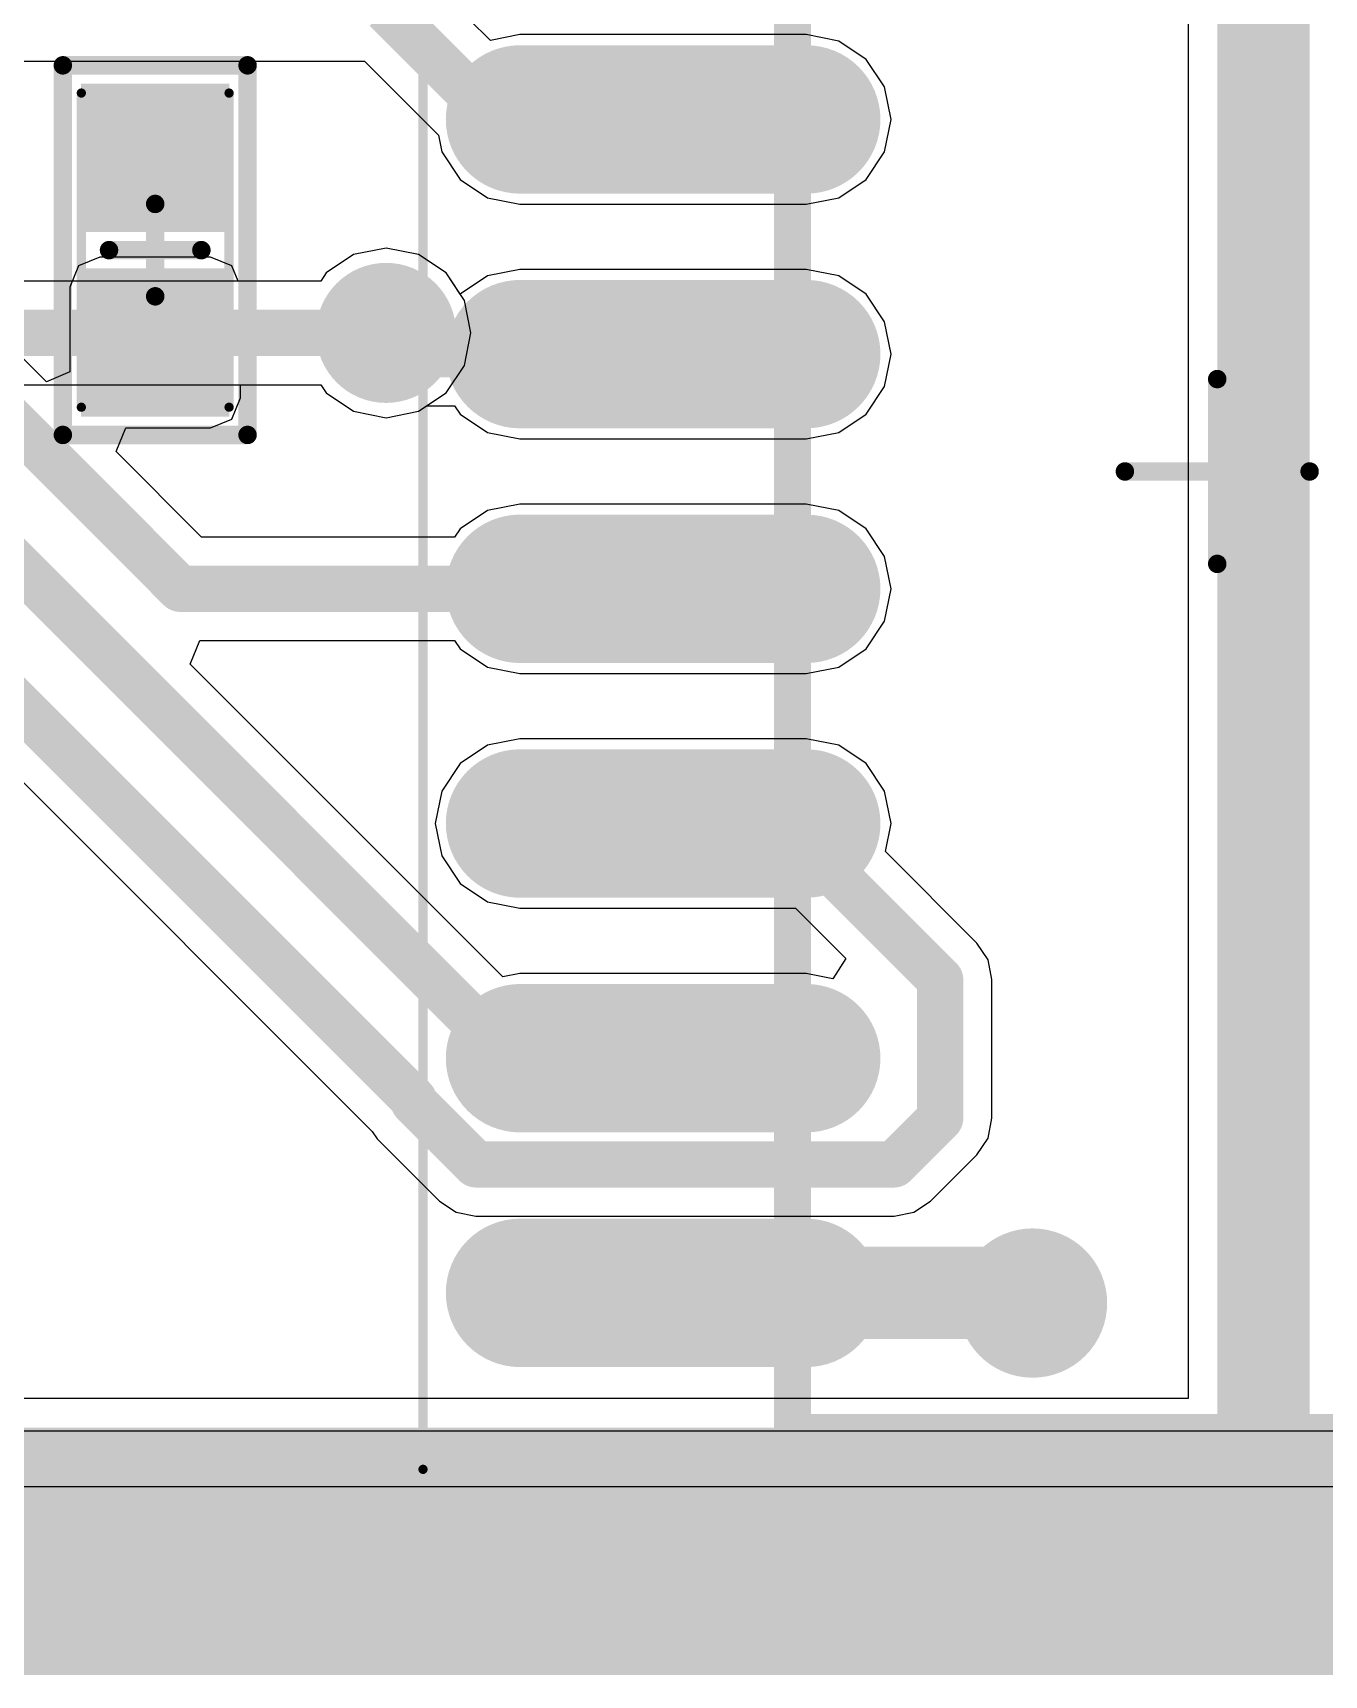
# Model space of a CAD drawing. Header units: millimetres. Extents: x 118 to 288, y 159 to 220.
# Drawn here: x 226.59 to 233.58, y 177.26 to 186.15 of the extents above; entities that cross this region are included whole.
import ezdxf

# ---------------------------------------------------------------- set-up
doc = ezdxf.new("R2010")
doc.units = ezdxf.units.MM
for name, color, linetype in [('BottomLayer', 5, 'Continuous'), ('InternalPlane1', 76, 'Continuous'), ('InternalPlane2', 16, 'Continuous'), ('KeepOutLayer', 6, 'Continuous'), ('Mechanical13', 56, 'Continuous'), ('Mechanical15', 56, 'Continuous'), ('MultiLayer', 9, 'Continuous'), ('TopLayer', 1, 'Continuous'), ('TopOverlay', 2, 'Continuous'), ('TopPaste', 8, 'Continuous'), ('TopSolder', 216, 'Continuous'), ('ViaHoleLayer', 16, 'Continuous')]:
    doc.layers.add(name, color=color, linetype=linetype)

# ---------------------------------------------------------------- blocks, each defined once
blk = doc.blocks.new('SOIC16_6')
at = {"layer": 'Mechanical15'}
for points, const_width in [([(-4.3, -5.4), (-4.3, 5.4)], 0.05), ([(0, -0.5), (0, 0.5)], 0.1), ([(-0.5, 0), (0.5, 0)], 0.1), ([(-4.3, -5.4), (4.3, -5.4)], 0.05)]:
    blk.add_lwpolyline(points, dxfattribs=dict(at, const_width=const_width))
for points, const_width in [([(-0.025, 0.5, 1), (0.025, 0.5, 1)], 0.05), ([(-0.525, 0, 1), (-0.475, 0, 1)], 0.05), ([(0.475, 0, 1), (0.525, 0, 1)], 0.05), ([(-0.025, -0.5, 1), (0.025, -0.5, 1)], 0.05), ([(-4.3125, -5.4, 1), (-4.2875, -5.4, 1)], 0.025), ([(-4.3125, -5.4, 1), (-4.2875, -5.4, 1)], 0.025)]:
    blk.add_lwpolyline(points, format="xyb", close=True, dxfattribs=dict(at, const_width=const_width))
at = {"layer": 'TopLayer', "const_width": 0.6}
for points in [[(-3.775, 1.905), (-2.225, 1.905)], [(-3.775, 0.635), (-2.225, 0.635)], [(-3.775, -0.635), (-2.225, -0.635)], [(-3.775, -1.905), (-2.225, -1.905)], [(-3.775, -3.175), (-2.225, -3.175)], [(-3.775, -4.445), (-2.225, -4.445)]]:
    blk.add_lwpolyline(points, dxfattribs=at)
at = {"layer": 'TopLayer', "const_width": 0.3}
for points in [[(-3.925, 1.905, 1), (-3.625, 1.905, 1)], [(-2.375, 1.905, 1), (-2.075, 1.905, 1)], [(-3.925, 0.635, 1), (-3.625, 0.635, 1)], [(-2.375, 0.635, 1), (-2.075, 0.635, 1)], [(-3.925, -0.635, 1), (-3.625, -0.635, 1)], [(-2.375, -0.635, 1), (-2.075, -0.635, 1)], [(-3.925, -1.905, 1), (-3.625, -1.905, 1)], [(-2.375, -1.905, 1), (-2.075, -1.905, 1)], [(-3.925, -3.175, 1), (-3.625, -3.175, 1)], [(-2.375, -3.175, 1), (-2.075, -3.175, 1)], [(-3.925, -4.445, 1), (-3.625, -4.445, 1)], [(-2.375, -4.445, 1), (-2.075, -4.445, 1)]]:
    blk.add_lwpolyline(points, format="xyb", close=True, dxfattribs=at)
at = {"layer": 'TopOverlay', "const_width": 0.2}
for points in [[(-2.3, -5.2), (-2.3, 5.2)], [(-2.3, -5.2), (2.3, -5.2)]]:
    blk.add_lwpolyline(points, dxfattribs=at)
at = {"layer": 'TopOverlay', "const_width": 0.1}
blk.add_lwpolyline([(-2.35, -5.2, 1), (-2.25, -5.2, 1)], format="xyb", close=True, dxfattribs=at)
blk.add_lwpolyline([(-2.35, -5.2, 1), (-2.25, -5.2, 1)], format="xyb", close=True, dxfattribs=at)
at = {"layer": 'TopPaste', "const_width": 0.6}
for points in [[(-3.775, 1.905), (-2.225, 1.905)], [(-3.775, 0.635), (-2.225, 0.635)], [(-3.775, -0.635), (-2.225, -0.635)], [(-3.775, -1.905), (-2.225, -1.905)], [(-3.775, -3.175), (-2.225, -3.175)], [(-3.775, -4.445), (-2.225, -4.445)]]:
    blk.add_lwpolyline(points, dxfattribs=at)
at = {"layer": 'TopPaste', "const_width": 0.3}
for points in [[(-3.925, 1.905, 1), (-3.625, 1.905, 1)], [(-2.375, 1.905, 1), (-2.075, 1.905, 1)], [(-3.925, 0.635, 1), (-3.625, 0.635, 1)], [(-2.375, 0.635, 1), (-2.075, 0.635, 1)], [(-3.925, -0.635, 1), (-3.625, -0.635, 1)], [(-2.375, -0.635, 1), (-2.075, -0.635, 1)], [(-3.925, -1.905, 1), (-3.625, -1.905, 1)], [(-2.375, -1.905, 1), (-2.075, -1.905, 1)], [(-3.925, -3.175, 1), (-3.625, -3.175, 1)], [(-2.375, -3.175, 1), (-2.075, -3.175, 1)], [(-3.925, -4.445, 1), (-3.625, -4.445, 1)], [(-2.375, -4.445, 1), (-2.075, -4.445, 1)]]:
    blk.add_lwpolyline(points, format="xyb", close=True, dxfattribs=at)
at = {"layer": 'TopSolder', "const_width": 0.8032}
for points in [[(-3.775, 1.905), (-2.225, 1.905)], [(-3.775, 0.635), (-2.225, 0.635)], [(-3.775, -0.635), (-2.225, -0.635)], [(-3.775, -1.905), (-2.225, -1.905)], [(-3.775, -3.175), (-2.225, -3.175)], [(-3.775, -4.445), (-2.225, -4.445)]]:
    blk.add_lwpolyline(points, dxfattribs=at)
at = {"layer": 'TopSolder', "const_width": 0.4016}
for points in [[(-3.9758, 1.905, 1), (-3.5742, 1.905, 1)], [(-2.4258, 1.905, 1), (-2.0242, 1.905, 1)], [(-3.9758, 0.635, 1), (-3.5742, 0.635, 1)], [(-2.4258, 0.635, 1), (-2.0242, 0.635, 1)], [(-3.9758, -0.635, 1), (-3.5742, -0.635, 1)], [(-2.4258, -0.635, 1), (-2.0242, -0.635, 1)], [(-3.9758, -1.905, 1), (-3.5742, -1.905, 1)], [(-2.4258, -1.905, 1), (-2.0242, -1.905, 1)], [(-3.9758, -3.175, 1), (-3.5742, -3.175, 1)], [(-2.4258, -3.175, 1), (-2.0242, -3.175, 1)], [(-3.9758, -4.445, 1), (-3.5742, -4.445, 1)], [(-2.4258, -4.445, 1), (-2.0242, -4.445, 1)]]:
    blk.add_lwpolyline(points, format="xyb", close=True, dxfattribs=at)
blk = doc.blocks.new('0402__127')
at = {"layer": 'Mechanical15'}
for points, const_width in [([(0.4, 0.85), (-0.4, 0.85)], 0.05), ([(-0.4, 0.85), (-0.4, -0.85)], 0.05), ([(0.4, 0.85), (0.4, -0.85)], 0.05), ([(0, 0.25), (0, -0.25)], 0.1), ([(0.25, 0), (-0.25, 0)], 0.1), ([(0.4, -0.85), (-0.4, -0.85)], 0.05)]:
    blk.add_lwpolyline(points, dxfattribs=dict(at, const_width=const_width))
for points, const_width in [([(-0.4125, 0.85, 1), (-0.3875, 0.85, 1)], 0.025), ([(-0.4125, 0.85, 1), (-0.3875, 0.85, 1)], 0.025), ([(0.3875, 0.85, 1), (0.4125, 0.85, 1)], 0.025), ([(0.3875, 0.85, 1), (0.4125, 0.85, 1)], 0.025), ([(-0.025, 0.25, 1), (0.025, 0.25, 1)], 0.05), ([(-0.275, 0, 1), (-0.225, 0, 1)], 0.05), ([(0.225, 0, 1), (0.275, 0, 1)], 0.05), ([(-0.025, -0.25, 1), (0.025, -0.25, 1)], 0.05), ([(-0.4125, -0.85, 1), (-0.3875, -0.85, 1)], 0.025), ([(-0.4125, -0.85, 1), (-0.3875, -0.85, 1)], 0.025), ([(0.3875, -0.85, 1), (0.4125, -0.85, 1)], 0.025), ([(0.3875, -0.85, 1), (0.4125, -0.85, 1)], 0.025)]:
    blk.add_lwpolyline(points, format="xyb", close=True, dxfattribs=dict(at, const_width=const_width))
at = {"layer": 'TopLayer'}
for points in [[(0.3, 0.8), (-0.3, 0.8), (0.3, 0.2), (-0.3, 0.2)], [(0.3, -0.2), (-0.3, -0.2), (0.3, -0.8), (-0.3, -0.8)]]:
    blk.add_solid(points, dxfattribs=at)
at = {"layer": 'TopOverlay', "const_width": 0.1}
for points in [[(-0.5, 1), (-0.5, -1)], [(0.5, 1), (-0.5, 1)], [(0.5, 1), (0.5, -1)], [(0.5, -1), (-0.5, -1)]]:
    blk.add_lwpolyline(points, dxfattribs=at)
at = {"layer": 'TopOverlay', "const_width": 0.05}
for points in [[(-0.525, 1, 1), (-0.475, 1, 1)], [(-0.525, 1, 1), (-0.475, 1, 1)], [(0.475, 1, 1), (0.525, 1, 1)], [(0.475, 1, 1), (0.525, 1, 1)], [(-0.525, -1, 1), (-0.475, -1, 1)], [(-0.525, -1, 1), (-0.475, -1, 1)], [(0.475, -1, 1), (0.525, -1, 1)], [(0.475, -1, 1), (0.525, -1, 1)]]:
    blk.add_lwpolyline(points, format="xyb", close=True, dxfattribs=at)
at = {"layer": 'TopPaste'}
for points in [[(0.3, 0.8), (-0.3, 0.8), (0.3, 0.2), (-0.3, 0.2)], [(0.3, -0.2), (-0.3, -0.2), (0.3, -0.8), (-0.3, -0.8)]]:
    blk.add_solid(points, dxfattribs=at)
at = {"layer": 'TopSolder'}
for points in [[(0.4016, 0.9016), (-0.4016, 0.9016), (0.4016, 0.0984), (-0.4016, 0.0984)], [(0.4016, -0.0984), (-0.4016, -0.0984), (0.4016, -0.9016), (-0.4016, -0.9016)]]:
    blk.add_solid(points, dxfattribs=at)

msp = doc.modelspace()

# ---------------------------------------------------------------- linework, layer by layer
at = {"layer": 'BottomLayer'}
for p, q in [((228.3244, 184.9489), (228.1756, 184.8494)), ((228.5, 184.9838), (228.3244, 184.9489)), ((228.6756, 184.9489), (228.5, 184.9838)), ((228.8244, 184.8494), (228.6756, 184.9489)), ((228.1461, 184.8054), (221.6065, 184.8054)), ((228.1756, 184.8494), (228.1461, 184.8054)), ((228.9239, 184.7006), (228.8244, 184.8494)), ((228.9588, 184.525), (228.9239, 184.7006)), ((228.9239, 184.3494), (228.9588, 184.525)), ((228.8244, 184.2006), (228.9239, 184.3494)), ((221.6161, 184.2446), (228.1461, 184.2446)), ((228.1461, 184.2446), (228.1756, 184.2006)), ((228.1756, 184.2006), (228.3244, 184.1011)), ((228.6756, 184.1011), (228.8244, 184.2006)), ((228.3244, 184.1011), (228.5, 184.0662)), ((228.5, 184.0662), (228.6756, 184.1011)), ((252.9121, 178.5809), (216.132, 178.5809))]:
    msp.add_line(p, q, dxfattribs=at)
for points, const_width in [([(228.35, 184.525, 1), (228.65, 184.525, 1)], 0.3), ([(228.4375, 184.525, 1), (228.5625, 184.525, 1)], 0.125), ([(231.825, 179.275, 1), (232.175, 179.275, 1)], 0.35)]:
    msp.add_lwpolyline(points, format="xyb", close=True, dxfattribs=dict(at, const_width=const_width))
for points, const_width in [([(221.5, 184.525), (228.5, 184.525)], 0.25), ([(196.1694, 178.275), (253.0388, 178.275)], 0.3)]:
    msp.add_lwpolyline(points, dxfattribs=dict(at, const_width=const_width))
at = {"layer": 'InternalPlane1'}
msp.add_line((237.9394, 178.2798), (168.2903, 178.2798), dxfattribs=at)
at = {"layer": 'InternalPlane1', "const_width": 0.379}
msp.add_lwpolyline([(228.3105, 184.525, 1), (228.6895, 184.525, 1)], format="xyb", close=True, dxfattribs=at)
at = {"layer": 'InternalPlane1', "const_width": 1.016}
msp.add_lwpolyline([(168.2903, 177.7694), (237.9394, 177.7694)], dxfattribs=at)
at = {"layer": 'InternalPlane2'}
msp.add_line((237.9394, 178.2798), (182.3305, 178.2798), dxfattribs=at)
for points, const_width in [([(228.3105, 184.525, 1), (228.6895, 184.525, 1)], 0.379), ([(231.798, 179.275, 1), (232.202, 179.275, 1)], 0.404)]:
    msp.add_lwpolyline(points, format="xyb", close=True, dxfattribs=dict(at, const_width=const_width))
at = {"layer": 'InternalPlane2', "const_width": 1.016}
msp.add_lwpolyline([(168.2903, 177.7694), (237.9394, 177.7694)], dxfattribs=at)
at = {"layer": 'KeepOutLayer', "const_width": 0.25}
msp.add_lwpolyline([(168.2903, 177.7694), (237.9394, 177.7694)], dxfattribs=at)
at = {"layer": 'Mechanical13', "const_width": 0.25}
msp.add_lwpolyline([(168.2903, 177.7694), (237.9394, 177.7694)], dxfattribs=at)
at = {"layer": 'MultiLayer'}
for points, const_width in [([(228.35, 184.525, 1), (228.65, 184.525, 1)], 0.3), ([(231.825, 179.275, 1), (232.175, 179.275, 1)], 0.35)]:
    msp.add_lwpolyline(points, format="xyb", close=True, dxfattribs=dict(at, const_width=const_width))
at = {"layer": 'TopLayer'}
for p, q in [((232.8422, 187.2354), (232.8422, 178.7578)), ((229.0646, 186.1069), (228.6983, 186.4733)), ((229.225, 186.1388), (229.0646, 186.1069)), ((230.775, 186.1388), (229.225, 186.1388)), ((230.9506, 186.1039), (230.775, 186.1388)), ((231.0994, 186.0044), (230.9506, 186.1039)), ((225.1065, 185.9946), (228.3839, 185.9946)), ((228.3839, 185.9946), (228.783, 185.5955)), ((231.1989, 185.8556), (231.0994, 186.0044)), ((226.6606, 184.2609), (225.0539, 185.8676)), ((231.2338, 185.68), (231.1989, 185.8556)), ((231.1989, 185.5044), (231.2338, 185.68)), ((228.783, 185.5955), (228.8011, 185.5044)), ((228.8011, 185.5044), (228.9006, 185.3556)), ((231.0994, 185.3556), (231.1989, 185.5044)), ((228.9006, 185.3556), (229.0494, 185.2561)), ((230.9506, 185.2561), (231.0994, 185.3556)), ((229.0494, 185.2561), (229.225, 185.2212)), ((229.225, 185.2212), (230.775, 185.2212)), ((230.775, 185.2212), (230.9506, 185.2561)), ((228.3244, 184.9489), (228.1756, 184.8494)), ((228.5, 184.9838), (228.3244, 184.9489)), ((228.6756, 184.9489), (228.5, 184.9838)), ((228.8244, 184.8494), (228.6756, 184.9489)), ((226.8352, 184.8876), (226.7876, 184.7728)), ((226.95, 184.9352), (226.8352, 184.8876)), ((227.55, 184.9352), (226.95, 184.9352)), ((227.6648, 184.8876), (227.55, 184.9352)), ((227.6989, 184.8054), (227.6648, 184.8876)), ((229.225, 184.8688), (229.0494, 184.8339)), ((230.775, 184.8688), (229.225, 184.8688)), ((230.9506, 184.8339), (230.775, 184.8688)), ((226.7876, 184.7728), (226.7876, 184.3135)), ((228.1461, 184.8054), (227.6989, 184.8054)), ((228.1756, 184.8494), (228.1461, 184.8054)), ((228.9011, 184.7348), (228.8244, 184.8494)), ((229.0494, 184.8339), (228.9011, 184.7348)), ((231.0994, 184.7344), (230.9506, 184.8339)), ((231.1989, 184.5856), (231.0994, 184.7344)), ((231.2338, 184.41), (231.1989, 184.5856)), ((231.1989, 184.2344), (231.2338, 184.41)), ((226.7876, 184.3135), (226.6606, 184.2609)), ((227.7124, 184.1728), (227.7124, 184.2446)), ((227.7124, 184.2446), (228.1461, 184.2446)), ((228.1461, 184.2446), (228.1756, 184.2006)), ((231.0994, 184.0856), (231.1989, 184.2344)), ((227.6648, 184.058), (227.7124, 184.1728)), ((228.1756, 184.2006), (228.3244, 184.1011)), ((227.55, 184.0105), (227.6648, 184.058)), ((228.3244, 184.1011), (228.5, 184.0662)), ((228.5, 184.0662), (228.6756, 184.1011)), ((228.6756, 184.1011), (228.7182, 184.1296)), ((228.7182, 184.1296), (228.8711, 184.1296)), ((228.8711, 184.1296), (228.9006, 184.0856)), ((228.9006, 184.0856), (229.0494, 183.9861)), ((230.9506, 183.9861), (231.0994, 184.0856)), ((227.0381, 183.8835), (227.0907, 184.0105)), ((227.0907, 184.0105), (227.55, 184.0105)), ((229.0494, 183.9861), (229.225, 183.9512)), ((230.775, 183.9512), (230.9506, 183.9861)), ((227.5011, 183.4204), (227.0381, 183.8835)), ((229.225, 183.9512), (230.775, 183.9512)), ((229.0494, 183.5639), (228.9006, 183.4644)), ((229.225, 183.5988), (229.0494, 183.5639)), ((230.775, 183.5988), (229.225, 183.5988)), ((230.9506, 183.5639), (230.775, 183.5988)), ((231.0994, 183.4644), (230.9506, 183.5639)), ((225.1339, 183.4946), (228.4252, 180.2033)), ((228.9006, 183.4644), (228.8711, 183.4204)), ((231.1989, 183.3156), (231.0994, 183.4644)), ((228.8711, 183.4204), (227.5011, 183.4204)), ((231.2338, 183.14), (231.1989, 183.3156)), ((231.1989, 182.9644), (231.2338, 183.14)), ((231.0994, 182.8156), (231.1989, 182.9644)), ((227.4389, 182.7326), (227.4915, 182.8596)), ((227.4915, 182.8596), (228.8711, 182.8596)), ((228.8711, 182.8596), (228.9006, 182.8156)), ((228.9006, 182.8156), (229.0494, 182.7161)), ((230.9506, 182.7161), (231.0994, 182.8156)), ((229.1313, 181.0402), (227.4389, 182.7326)), ((229.0494, 182.7161), (229.225, 182.6812)), ((229.225, 182.6812), (230.775, 182.6812)), ((230.775, 182.6812), (230.9506, 182.7161)), ((229.0494, 182.2939), (228.9006, 182.1944)), ((229.225, 182.3288), (229.0494, 182.2939)), ((230.775, 182.3288), (229.225, 182.3288)), ((230.9506, 182.2939), (230.775, 182.3288)), ((231.0994, 182.1944), (230.9506, 182.2939)), ((228.9006, 182.1944), (228.8011, 182.0456)), ((231.1989, 182.0456), (231.0994, 182.1944)), ((228.8011, 182.0456), (228.7662, 181.87)), ((231.2338, 181.87), (231.1989, 182.0456)), ((228.7662, 181.87), (228.8011, 181.6944)), ((231.2036, 181.718), (231.2338, 181.87)), ((228.8011, 181.6944), (228.9006, 181.5456)), ((231.6983, 181.2233), (231.2036, 181.718)), ((228.9006, 181.5456), (229.0494, 181.4461)), ((229.0494, 181.4461), (229.225, 181.4112)), ((229.225, 181.4112), (230.7173, 181.4112)), ((230.7173, 181.4112), (230.9894, 181.1391)), ((231.759, 181.1323), (231.6983, 181.2233)), ((230.9894, 181.1391), (230.9186, 181.0302)), ((231.7804, 181.025), (231.759, 181.1323)), ((229.225, 181.0588), (229.1313, 181.0402)), ((230.775, 181.0588), (229.225, 181.0588)), ((230.9186, 181.0302), (230.775, 181.0588)), ((231.7804, 180.275), (231.7804, 181.025)), ((231.759, 180.1677), (231.7804, 180.275)), ((228.4252, 180.2033), (228.4517, 180.1636)), ((228.4517, 180.1636), (228.7886, 179.8267)), ((231.6983, 180.0767), (231.759, 180.1677)), ((231.4483, 179.8267), (231.6983, 180.0767)), ((228.7886, 179.8267), (228.8795, 179.766)), ((231.3573, 179.766), (231.4483, 179.8267)), ((228.8795, 179.766), (228.9868, 179.7446)), ((228.9868, 179.7446), (231.25, 179.7446)), ((231.25, 179.7446), (231.3573, 179.766)), ((232.8422, 178.7578), (224.897, 178.7578))]:
    msp.add_line(p, q, dxfattribs=at)
for points, const_width in [([(233.25, 178.35), (233.25, 187.525)], 0.5), ([(228.5, 186.275), (229.095, 185.68)], 0.25), ([(224.7406, 185.7844), (227.385, 183.14)], 0.25), ([(229.095, 185.68), (230, 185.68)], 0.25), ([(224.3906, 185.3844), (229.175, 180.6)], 0.25), ([(227.25, 184.4728), (227.3022, 184.525)], 0.25), ([(227.3022, 184.525), (228.5, 184.525)], 0.25), ([(228.5, 184.525), (228.615, 184.41)], 0.25), ([(228.615, 184.41), (230, 184.41)], 0.25), ([(225.25, 183.775), (228.65, 180.375)], 0.25), ([(227.385, 183.14), (230, 183.14)], 0.25), ([(230, 181.87), (230.655, 181.87)], 0.25), ([(230.655, 181.87), (231.5, 181.025)], 0.25), ([(231.5, 180.275), (231.5, 181.025)], 0.25), ([(229.175, 180.6), (230, 180.6)], 0.25), ([(228.65, 180.3618), (228.65, 180.375)], 0.25), ([(228.65, 180.3618), (228.9868, 180.025)], 0.25), ([(231.25, 180.025), (231.5, 180.275)], 0.25), ([(228.9868, 180.025), (231.25, 180.025)], 0.25), ([(230, 179.33), (231.945, 179.33)], 0.5), ([(231.945, 179.33), (232, 179.275)], 0.5), ([(170.9, 178.35), (233.25, 178.35)], 0.5), ([(233.25, 178.35), (251.841, 178.35)], 0.5)]:
    msp.add_lwpolyline(points, dxfattribs=dict(at, const_width=const_width))
for points, const_width in [([(229.0325, 185.68, 1), (229.1575, 185.68, 1)], 0.125), ([(229.0325, 185.68, 1), (229.1575, 185.68, 1)], 0.125), ([(229.9375, 185.68, 1), (230.0625, 185.68, 1)], 0.125), ([(228.35, 184.525, 1), (228.65, 184.525, 1)], 0.3), ([(227.1875, 184.4728, 1), (227.3125, 184.4728, 1)], 0.125), ([(227.2397, 184.525, 1), (227.3647, 184.525, 1)], 0.125), ([(227.2397, 184.525, 1), (227.3647, 184.525, 1)], 0.125), ([(228.4375, 184.525, 1), (228.5625, 184.525, 1)], 0.125), ([(228.4375, 184.525, 1), (228.5625, 184.525, 1)], 0.125), ([(228.5525, 184.41, 1), (228.6775, 184.41, 1)], 0.125), ([(228.5525, 184.41, 1), (228.6775, 184.41, 1)], 0.125), ([(229.9375, 184.41, 1), (230.0625, 184.41, 1)], 0.125), ([(227.3225, 183.14, 1), (227.4475, 183.14, 1)], 0.125), ([(227.3225, 183.14, 1), (227.4475, 183.14, 1)], 0.125), ([(229.9375, 183.14, 1), (230.0625, 183.14, 1)], 0.125), ([(229.9375, 181.87, 1), (230.0625, 181.87, 1)], 0.125), ([(230.5925, 181.87, 1), (230.7175, 181.87, 1)], 0.125), ([(230.5925, 181.87, 1), (230.7175, 181.87, 1)], 0.125), ([(231.4375, 181.025, 1), (231.5625, 181.025, 1)], 0.125), ([(231.4375, 181.025, 1), (231.5625, 181.025, 1)], 0.125), ([(229.1125, 180.6, 1), (229.2375, 180.6, 1)], 0.125), ([(229.1125, 180.6, 1), (229.2375, 180.6, 1)], 0.125), ([(229.9375, 180.6, 1), (230.0625, 180.6, 1)], 0.125), ([(228.5875, 180.375, 1), (228.7125, 180.375, 1)], 0.125), ([(228.5875, 180.375, 1), (228.7125, 180.375, 1)], 0.125), ([(228.5875, 180.3618, 1), (228.7125, 180.3618, 1)], 0.125), ([(228.5875, 180.3618, 1), (228.7125, 180.3618, 1)], 0.125), ([(231.4375, 180.275, 1), (231.5625, 180.275, 1)], 0.125), ([(231.4375, 180.275, 1), (231.5625, 180.275, 1)], 0.125), ([(228.9243, 180.025, 1), (229.0493, 180.025, 1)], 0.125), ([(228.9243, 180.025, 1), (229.0493, 180.025, 1)], 0.125), ([(231.1875, 180.025, 1), (231.3125, 180.025, 1)], 0.125), ([(231.1875, 180.025, 1), (231.3125, 180.025, 1)], 0.125), ([(231.825, 179.275, 1), (232.175, 179.275, 1)], 0.35), ([(229.875, 179.33, 1), (230.125, 179.33, 1)], 0.25), ([(231.82, 179.33, 1), (232.07, 179.33, 1)], 0.25), ([(231.82, 179.33, 1), (232.07, 179.33, 1)], 0.25), ([(231.875, 179.275, 1), (232.125, 179.275, 1)], 0.25), ([(233.125, 178.35, 1), (233.375, 178.35, 1)], 0.25), ([(233.125, 178.35, 1), (233.375, 178.35, 1)], 0.25), ([(233.125, 178.35, 1), (233.375, 178.35, 1)], 0.25)]:
    msp.add_lwpolyline(points, format="xyb", close=True, dxfattribs=dict(at, const_width=const_width))
at = {"layer": 'ViaHoleLayer'}
for points, const_width in [([(228.4375, 184.525, 1), (228.5625, 184.525, 1)], 0.125), ([(231.925, 179.275, 1), (232.075, 179.275, 1)], 0.15)]:
    msp.add_lwpolyline(points, format="xyb", close=True, dxfattribs=dict(at, const_width=const_width))

# ---------------------------------------------------------------- block references
msp.add_blockref('SOIC16_6', (233, 183.775))
at = {"rotation": 180}
msp.add_blockref('0402__127', (227.25, 184.9728), dxfattribs=at)

doc.saveas('drawing.dxf')
